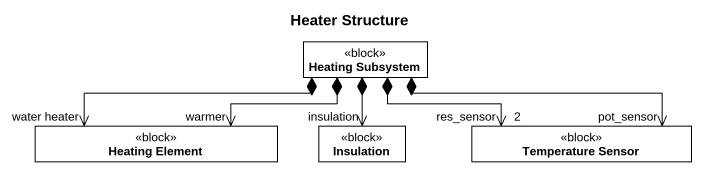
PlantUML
@startuml
title Heater Structure
hide circle
hide empty members
class "Heating Subsystem" as Heating_Subsystem <<block>>
class "Heating Element" as Heating_Element <<block>>
class Insulation <<block>>
class "Temperature Sensor" as Temperature_Sensor <<block>>
Heating_Subsystem *-left-> "water heater" Heating_Element
Heating_Subsystem *-left-> "warmer" Heating_Element
Heating_Subsystem *--> "insulation" Insulation
Heating_Subsystem *-right-> "res_sensor\n2" Temperature_Sensor
Heating_Subsystem *-right-> "pot_sensor" Temperature_Sensor
@enduml
